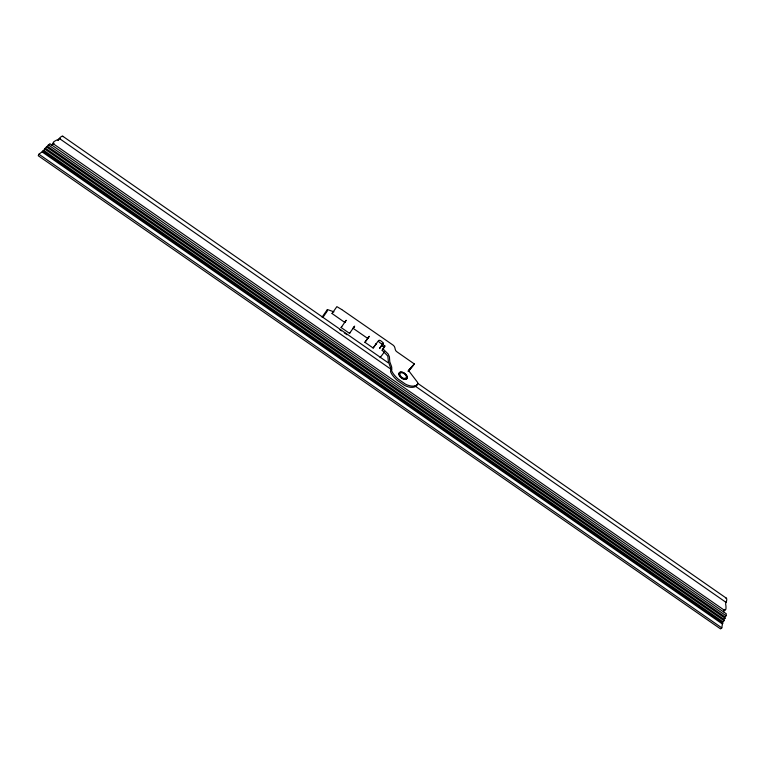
<?xml version="1.0" encoding="UTF-8"?>
<svg xmlns="http://www.w3.org/2000/svg" width="765" height="765" viewBox="0 0 765 765"><rect width="100%" height="100%" fill="white"/><g stroke="black" fill="none" stroke-linecap="round" stroke-linejoin="round"><path stroke-width="1.15" d="M725.631 597.953A5.642 2.238 -55.1 0 1 726.683 600.104L726.626 600.602A4.102 1.626 -55.1 0 1 726.004 602.351A5.489 2.19 -55 0 0 725.775 604.828A33.096 13.053 -55.8 0 1 725.909 609.198L724.704 610.489L52.795 143.438L53.703 141.831A34.788 9.056 -54.8 0 1 57.299 139.832A5.766 1.52 -55.3 0 0 59.297 138.446A4.313 1.128 -55.2 0 1 60.655 137.098L61.057 136.811A5.938 1.549 -55.2 0 1 62.94 136.629M722.791 621.716L724.053 620.702L723.824 619.268L725.086 618.244L724.857 616.81L726.119 615.787L726.301 613.788L49.897 143.724L44.523 148.907L43.844 150.437L38.919 154.224L38.25 155.744L720.534 628.887L721.797 627.874L722.791 621.716L43.844 150.437M723.805 611.857L724.006 609.695M376.237 343.695L376.256 344.47M408.347 371.57L414.343 363.968L397.006 351.871C394.157 350.313 395.993 347.08 393.172 345.187L341.697 309.529M380.234 347.463L379.555 348.515L383.38 343.217C378.369 337.088 375.911 342.031 382.816 344.145M416.858 384.566A4.141 2.372 38.3 0 1 416.868 384.862L416.351 386.029A2.802 1.607 38.4 0 1 415.768 386.411L415.586 386.459A14.392 8.224 38 0 1 404.522 385.417L397.36 380.444A18.064 10.299 37.9 0 1 391.709 373.999L390.992 372.679A3.854 2.219 37.6 0 1 390.619 370.977L390.743 370.222A10.069 5.795 37.2 0 0 390.475 367.449L388.391 361.702L387.951 357.389A2.534 1.865 78 0 0 387.845 356.557L387.788 356.347A2.792 2.104 74.6 0 0 387.539 355.754L382.165 350.303L384.9 346.01L382.309 344.202M382.165 350.303L384.9 346.01M364.915 342.29L368.539 337.346L364.915 342.29L373.157 348.027L376.399 343.485M377.977 341.18L376.418 343.609M368.281 337.537L367.764 338.379L368.156 337.853M352.99 328.52L353.736 327.401M341.735 326.617L341.123 327.525L349.519 333.368L350.112 332.45M341.687 309.529L336.877 306.641L332.039 313.516L344.747 322.419L345.331 321.539M368.596 337.269L369.199 336.294L368.51 337.394M354.004 327.104L354.635 326.139L349.519 333.368M345.608 321.195L346.22 320.277L341.123 327.525M322.075 317.112L327.382 309.538L333.961 311.833M322.849 317.456L327.363 310.934L327.449 309.529M332.096 313.44L332.66 312.627M345.474 321.396L344.786 322.361M353.927 327.229L353.277 328.128M376.428 343.437L373.157 348.027M353.134 328.328L367.736 338.436M380.071 347.635L383.38 343.217M380.119 357.657L384.413 351.948M408.013 371.082L413.129 365.441M414.334 363.958L408.979 369.849A2.056 1.167 38 0 0 409.093 371.245L417.547 382.347A4.141 2.362 38.3 0 1 417.853 383.628L417.336 384.795A2.802 1.597 38.4 0 1 416.753 385.178L416.571 385.225A14.401 8.214 38 0 1 405.498 384.173L398.336 379.191A18.073 10.289 37.9 0 1 392.675 372.746L391.957 371.417A3.854 2.209 37.6 0 1 391.575 369.724L391.709 368.969A10.079 5.785 37.2 0 0 391.431 366.196L389.806 361.826L389.49 358.049A4.647 3.251 84.2 0 0 389.423 356.882L388.132 353.975L383.112 349.041M51.217 145.235L54.114 143.227M58.054 140.483L58.57 140.119M48.281 144.843L726.119 615.787M47.602 146.373L724.857 616.81M46.397 146.87L725.086 618.244M45.718 148.4L723.824 619.268M44.523 148.907L724.053 620.702M42.63 150.944L723.011 623.159M42.18 151.958L722.179 623.838M38.919 154.224L721.797 627.874M381.362 345.464L383.954 347.272M62.759 136.227L388.113 362.725M417.518 383.189L726.205 598.087M339.612 329.6L341.477 330.891M344.26 332.832L347.052 334.774M59.297 138.446L391.785 369.801M415.003 385.952L726.004 602.351M724.685 610.48L724.665 610.231A31.231 12.317 -55.8 0 0 724.723 609.409M405.115 378.044L405.134 378.092A5.651 3.165 -80 0 1 405.173 378.474M59.708 138.847A2.343 0.612 -55.2 0 1 60.005 138.58L60.043 138.542A3.662 0.956 -55.2 0 0 59.746 138.819M58.484 140.119A7.755 2.046 -55.3 0 1 58.226 140.339M402.237 372.297A4.82 2.764 37.9 0 1 407.095 378.312A4.82 2.764 37.9 0 1 400.439 377.135A4.82 2.764 37.9 0 1 401.204 372.115M399.454 375.424A4.829 2.764 37.9 0 0 406.664 378.905A4.829 2.764 37.9 0 0 403.432 372.545A4.829 2.764 37.9 0 0 399.454 375.424M400.2 375.462A3.863 2.209 37.9 0 0 405.966 378.245A3.863 2.209 37.9 0 0 403.385 373.157A3.863 2.209 37.9 0 0 400.2 375.462"/></g></svg>
